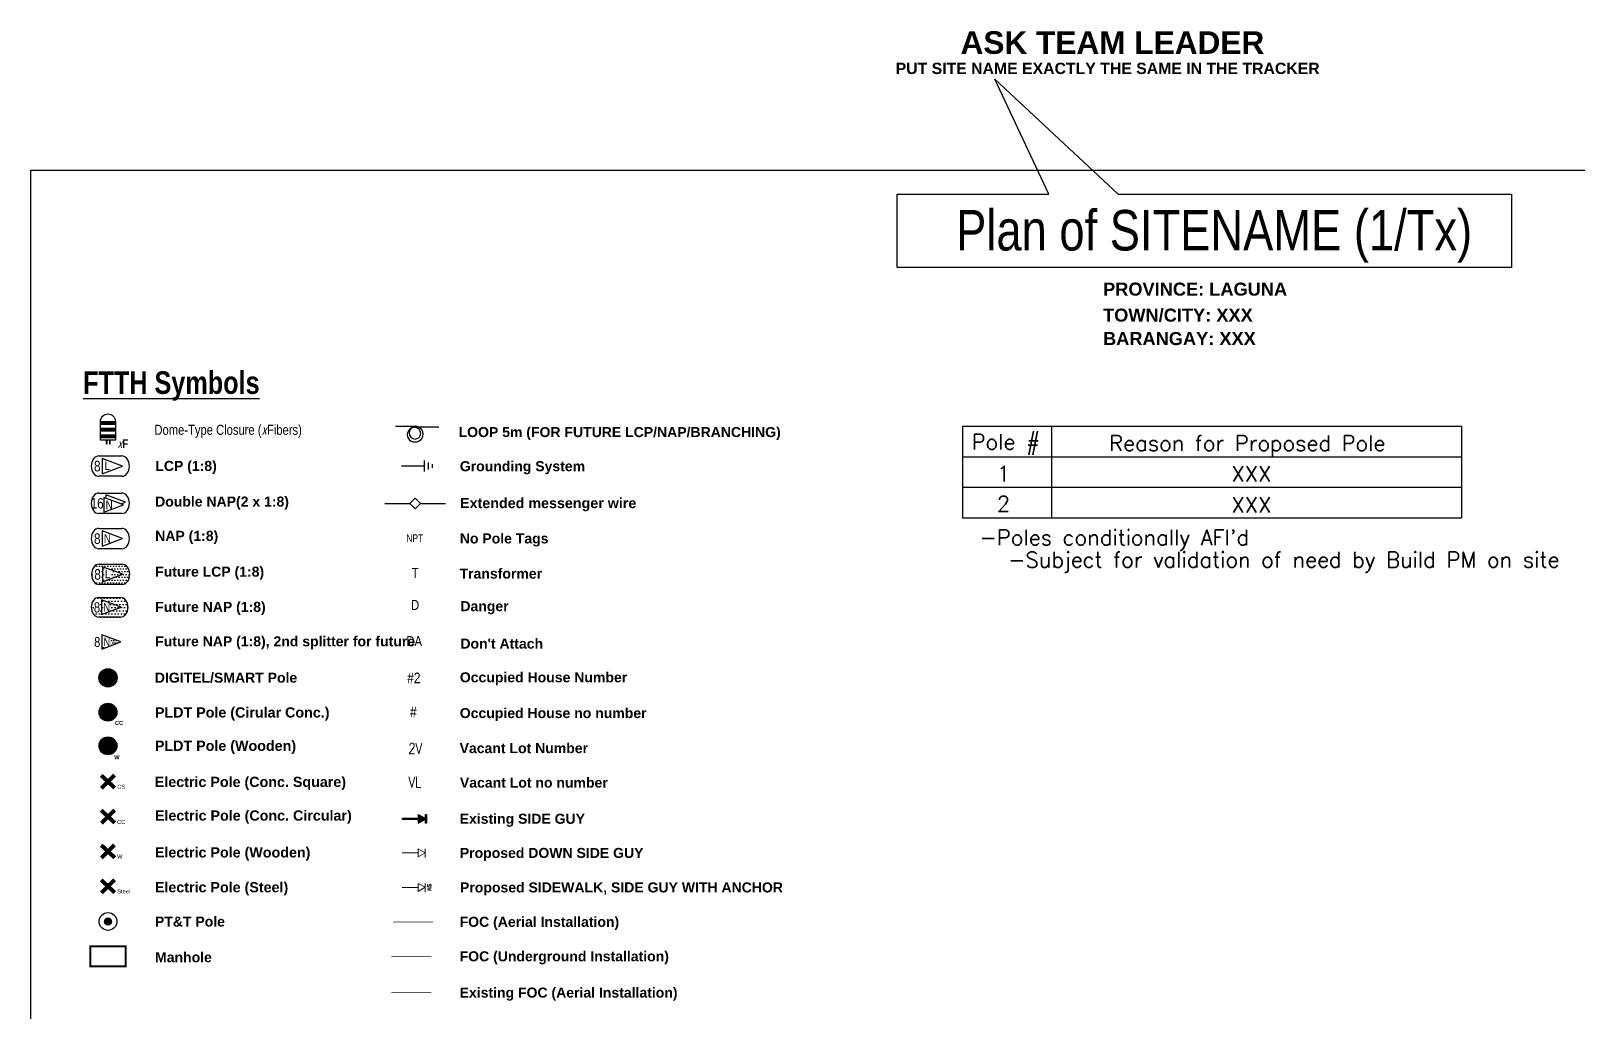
# Model space of a CAD drawing. Extents: x -663610 to -207124, y 70878 to 297551.
# Drawn here: x -267058 to -266352, y 81834 to 82282 of the extents above; entities that cross this region are included whole.
import ezdxf
from ezdxf.enums import TextEntityAlignment as Align

# ---------------------------------------------------------------- set-up
doc = ezdxf.new("R2010")
doc.units = 0
doc.header["$LTSCALE"] = 0.3
doc.linetypes.add('DASHED', pattern=[0.75, 0.5, -0.25])
doc.layers.get('0').update_dxf_attribs({"linetype": 'CONTINUOUS'})
for name, color, linetype in [('Digitel pole', 7, 'CONTINUOUS'), ('Dome-Type Closure', 7, 'CONTINUOUS'), ('Double NAP', 7, 'CONTINUOUS'), ('Electrical Pole (Circular Conc.)', 7, 'CONTINUOUS'), ('Electrical Pole (Wood)', 7, 'CONTINUOUS'), ('Extended messenger', 7, 'CONTINUOUS'), ('FOC Distribution Diagram', 1, 'CONTINUOUS'), ('FOC Distribution Diagram (Existing)', 7, 'CONTINUOUS'), ('Future NAP', 7, 'CONTINUOUS'), ('Grounding System', 7, 'CONTINUOUS'), ('House Number', 6, 'CONTINUOUS'), ('Lengend', 7, 'CONTINUOUS'), ('Loop', 7, 'CONTINUOUS'), ('MH', 7, 'CONTINUOUS'), ('NAP #', 3, 'CONTINUOUS'), ('NAP-F.core used', 1, 'CONTINUOUS'), ('PLDT Pole (Cirular Conc.)', 7, 'CONTINUOUS'), ('PLDT pole (wood)', 7, 'CONTINUOUS'), ('Print', 7, 'CONTINUOUS'), ('Proposed DOWN SIDE GUY', 7, 'CONTINUOUS'), ('Proposed LCP', 1, 'CONTINUOUS'), ('Proposed NAP', 7, 'CONTINUOUS'), ('Proposed SIDEWALK SIDE GUY WITH ANCHOR', 7, 'CONTINUOUS'), ('PT&T Pole', 7, 'CONTINUOUS'), ('Vacant', 1, 'CONTINUOUS')]:
    doc.layers.add(name, color=color, linetype=linetype)
doc.styles.add('Mark', font='arial.ttf', dxfattribs={"width": 0.8, "height": 2.5})
doc.styles.add('ROMANS', font='ROMANS.SHX', dxfattribs={"width": 0.8, "height": 2})
doc.styles.get("Standard").update_dxf_attribs({"font": '', "width": 0.8})
doc.styles.add('WMF-Arial Unicode MS0', font='')
doc.styles.get('Standard').set_extended_font_data('FangSong_GB2312')
doc.styles.get('WMF-Arial Unicode MS0').set_extended_font_data('Arial Unicode MS', bold=True)

# ---------------------------------------------------------------- blocks, each defined once
blk = doc.blocks.new('GROUNDING')
at = {"color": 1}
for p, q in [((-8.52, -0.47), (-8.52, 0.47)), ((-7.42, -0.99), (-7.42, 0.98)), ((-6.32, -1.5), (-6.32, 1.5)), ((-6.32, 0), (0, 0))]:
    blk.add_line(p, q, dxfattribs=at)
blk = doc.blocks.new('Dome-Type Closure')
at = {"ltscale": 0.3}
h = blk.add_hatch(color=256, dxfattribs=at)
h.paths.add_polyline_path([(66140.524, 7972.167), (66140.508, 7972.167), (66140.508, 7972.112), (66140.524, 7972.112)])
h.paths.add_polyline_path([(66140.578, 7972.167), (66140.563, 7972.167), (66140.563, 7972.112), (66140.578, 7972.112)])
at = {"color": 7, "linetype": 'Continuous'}
for p, q in [((66140.414, 7972.483), (66140.664, 7972.483)), ((66140.414, 7972.452), (66140.664, 7972.452)), ((66140.414, 7972.436), (66140.664, 7972.436)), ((66140.416, 7972.467), (66140.666, 7972.467)), ((66140.413, 7972.374), (66140.663, 7972.374)), ((66140.413, 7972.342), (66140.663, 7972.342)), ((66140.413, 7972.327), (66140.663, 7972.327)), ((66140.414, 7972.264), (66140.664, 7972.264)), ((66140.414, 7972.233), (66140.664, 7972.233)), ((66140.414, 7972.217), (66140.664, 7972.217)), ((66140.415, 7972.358), (66140.665, 7972.358)), ((66140.416, 7972.249), (66140.666, 7972.249))]:
    blk.add_line(p, q, dxfattribs=at)
blk.add_lwpolyline([(66140.664, 7972.483), (66140.664, 7972.17), (66140.414, 7972.17), (66140.414, 7972.483, -0.414214), (66140.539, 7972.608, -0.414214)], format="xyb", close=True, dxfattribs=at)
for points in [[(66140.508, 7972.112), (66140.524, 7972.112), (66140.524, 7972.167), (66140.508, 7972.167)], [(66140.563, 7972.112), (66140.578, 7972.112), (66140.578, 7972.167), (66140.563, 7972.167)]]:
    blk.add_lwpolyline(points, close=True, dxfattribs=at)
blk = doc.blocks.new('pldt2')
at = {"layer": 'Lengend'}
h = blk.add_hatch(color=256, dxfattribs=at)
h.dxf.hatch_style = 1
edge = h.paths.add_edge_path()
edge.add_arc((64551.64, 10585.08), 1.85, 0, 360)
blk.add_circle((64551.64, 10585.08), 1.85, dxfattribs=at)
blk = doc.blocks.new('2nd Future NAP')
at = {"ltscale": 0.3}
h = blk.add_hatch(dxfattribs=at)
h.set_pattern_fill('DOTS', color=256, scale=0.495, angle=96.8844, style=0)
h.set_pattern_definition([(96.8843962, (107609.974, -76065.6735), (-0.827243095, 0.295880835), [0, -0.7858125])])
h.paths.add_polyline_path([(85591.15, 3842.92), (85595.86, 3843.49), (85592.75, 3849.48)])
at = {"color": 7, "linetype": 'Continuous'}
blk.add_lwpolyline([(85592.75, 3849.48), (85591.15, 3842.92), (85595.86, 3843.49)], close=True, dxfattribs=at)
at = {"color": 7, "style": 'Mark', "width": 0.8}
for s, height, p in [('N', 2.75, (85594.68, 3845.01)), ('8', 3.3, (85595.34, 3841.93))]:
    blk.add_text(s, height=height, rotation=96.8844, dxfattribs=at).set_placement(p, align=Align.CENTER)
blk = doc.blocks.new('LOOP')
for p, q in [((-3.5, 1.41), (0, 1.41)), ((0, 1.29), (4.22, 1.29))]:
    blk.add_line(p, q)
for centre, radius, start, end in [((-0.12, -0.13), 1.28, 84.6247, 275.3753), ((0.02, 0.2), 1.09, 91.2841, 267.6599), ((-0.03, 0.13), 1.02, 270.5017, 88.3653), ((0, 0), 1.41, 269.992, 90.008)]:
    blk.add_arc(centre, radius, start, end)
blk = doc.blocks.new('PT&T POLE')
blk.add_hatch(color=256).paths.add_polyline_path([(29383, 4877.11, 1), (29386.1, 4877.11, 1)])
for radius in [3.88, 1.55]:
    blk.add_circle((29384.55, 4877.11), radius)
blk = doc.blocks.new('PLDT Pole (Cirular Conc.)')
at = {"ltscale": 0.3}
blk.add_hatch(color=256, dxfattribs=at).paths.add_polyline_path([(-322433.12, 145724.21, 1), (-322438.38, 145724.21, 1)])
at = {"color": 7, "linetype": 'Continuous'}
blk.add_circle((-322435.75, 145724.21), 2.63, dxfattribs=at)
at = {"insert": (-322432.51, 145721.06), "char_height": 1.2, "width": 3.7535, "attachment_point": 5}
blk.add_mtext('{\\fArial|b1|i0|c0|p34;\\C7;CC}', dxfattribs=at)
blk = doc.blocks.new('Electrical Pole (Wood)')
at = {"const_width": 1.18}
for points in [[(-322437.53, 145736.03), (-322433.55, 145732.33)], [(-322437.46, 145732.26), (-322433.62, 145736.1)]]:
    blk.add_lwpolyline(points, dxfattribs=at)
at = {"color": 1, "lineweight": 0, "ltscale": 2, "insert": (-322432.84, 145733.29), "char_height": 1.2, "width": 1.2714, "attachment_point": 1}
blk.add_mtext('{\\fArial|b0|i0|c0|p34;\\C7;W}', dxfattribs=at)
blk = doc.blocks.new('Electrical Pole (Circular Conc.)')
at = {"const_width": 1.18}
for points in [[(-322437.46, 145740.59), (-322433.62, 145744.42)], [(-322437.53, 145744.35), (-322433.55, 145740.66)]]:
    blk.add_lwpolyline(points, dxfattribs=at)
at = {"color": 1, "lineweight": 0, "ltscale": 2, "insert": (-322432.88, 145741.54), "char_height": 1.2, "width": 1.894, "attachment_point": 1}
blk.add_mtext('{\\fArial|b0|i0|c0|p34;\\C7;CC}', dxfattribs=at)
blk = doc.blocks.new('Electrical Pole (Conc. Square)')
at = {"const_width": 1.18}
for points in [[(-322437.53, 145751.92), (-322433.55, 145748.23)], [(-322437.46, 145748.16), (-322433.62, 145751.99)]]:
    blk.add_lwpolyline(points, dxfattribs=at)
at = {"color": 1, "lineweight": 0, "ltscale": 2, "insert": (-322432.83, 145749.19), "char_height": 1.2, "width": 1.7481, "attachment_point": 1}
blk.add_mtext('{\\fArial|b0|i0|c0|p34;\\C7;CS}', dxfattribs=at)
blk = doc.blocks.new('PLDT pole(wood)')
at = {"ltscale": 0.3}
blk.add_hatch(color=256, dxfattribs=at).paths.add_polyline_path([(66144.404, 7979.785, 1), (66144.841, 7979.785, 1)])
at = {"color": 7, "linetype": 'Continuous'}
blk.add_circle((66144.623, 7979.785), 0.219, dxfattribs=at)
at = {"insert": (66144.841, 7979.504), "char_height": 0.10112, "width": 0.25, "attachment_point": 5}
blk.add_mtext('\\C7;\\fArial|b1|i0|;\\H0.10111521743238;W', dxfattribs=at)
blk = doc.blocks.new('PROPOSED LCP')
at = {"color": 7, "linetype": 'Continuous'}
for p, q in [((74518.8, 11219.85), (74525.27, 11219.85)), ((74525.27, 11214.1), (74518.8, 11214.1))]:
    blk.add_line(p, q, dxfattribs=at)
blk.add_lwpolyline([(74525.45, 11216.98), (74519.7, 11219.14), (74519.7, 11214.82)], close=True, dxfattribs=at)
for centre, major_axis, start_param, end_param in [((74518.8, 11216.98), (0, -2.87), 3.141593, 4.712389), ((74518.8, 11216.98), (0, -2.88), 4.712389, 6.283185), ((74525.27, 11216.98), (0, -2.87), 1.570796, 3.141593), ((74525.27, 11216.98), (0, -2.88), 0, 1.570796)]:
    blk.add_ellipse(centre, major_axis=major_axis, ratio=0.75, start_param=start_param, end_param=end_param, dxfattribs=at)
at = {"color": 7, "style": 'Mark', "width": 0.8}
for s, height, p in [('8', 3, (74518.35, 11215.46)), ('L', 2.5, (74521.2, 11215.84))]:
    blk.add_text(s, height=height, dxfattribs=at).set_placement(p, align=Align.CENTER)
blk = doc.blocks.new('PROPOSED NAP')
at = {"color": 7, "linetype": 'Continuous'}
for p, q in [((74519.12, 11201.41), (74524.62, 11201.41)), ((74524.62, 11196.53), (74519.12, 11196.53))]:
    blk.add_line(p, q, dxfattribs=at)
blk.add_lwpolyline([(74524.77, 11198.97), (74519.88, 11200.8), (74519.88, 11197.14)], close=True, dxfattribs=at)
for centre, start_param, end_param in [((74519.12, 11198.97), 3.141593, 4.712389), ((74524.62, 11198.97), 1.570796, 3.141593), ((74519.12, 11198.97), 4.712389, 6.283185), ((74524.62, 11198.97), 0, 1.570796)]:
    blk.add_ellipse(centre, major_axis=(0, -2.44), ratio=0.75, start_param=start_param, end_param=end_param, dxfattribs=at)
at = {"color": 7, "style": 'Mark', "width": 0.8}
for s, height, p in [('8', 2.55, (74518.73, 11197.68)), ('N', 2.12, (74521.16, 11197.9))]:
    blk.add_text(s, height=height, dxfattribs=at).set_placement(p, align=Align.CENTER)
blk = doc.blocks.new('NAP NEW')
at = {"ltscale": 0.3}
h = blk.add_hatch(dxfattribs=at)
h.set_pattern_fill('DOTS', color=256, scale=1.5, style=0)
edge = h.paths.add_edge_path()
edge.add_ellipse((84650.7, -14873.4), major_axis=(0, -7.36), ratio=0.75, start_angle=90, end_angle=180)
edge.add_line((84650.7, -14866), (84634.1, -14866))
edge.add_ellipse((84634.1, -14873.4), major_axis=(0, -7.36), ratio=0.75, start_angle=180, end_angle=270)
edge.add_ellipse((84634.1, -14873.4), major_axis=(0, -7.36), ratio=0.75, start_angle=270, end_angle=360)
edge.add_line((84634.1, -14880.8), (84650.7, -14880.8))
edge.add_ellipse((84650.7, -14873.4), major_axis=(0, -7.36), ratio=0.75, start_angle=0, end_angle=90)
h.paths.add_polyline_path([(84651.1, -14873.4), (84636.4, -14878.9), (84636.4, -14867.9)], flags=16)
h = blk.add_hatch(dxfattribs=at)
h.set_pattern_fill('DOTS', color=256, scale=1.5, style=0)
h.paths.add_polyline_path([(84636.4, -14867.9), (84636.4, -14878.9), (84651.1, -14873.4)])
at = {"color": 7, "linetype": 'Continuous'}
for p, q in [((84634.1, -14866), (84650.7, -14866)), ((84650.7, -14880.8), (84634.1, -14880.8))]:
    blk.add_line(p, q, dxfattribs=at)
blk.add_lwpolyline([(84651.1, -14873.4), (84636.4, -14867.9), (84636.4, -14878.9)], close=True, dxfattribs=at)
for centre, start_param, end_param in [((84634.1, -14873.4), 3.141593, 4.712389), ((84634.1, -14873.4), 4.712389, 6.283185), ((84650.7, -14873.4), 1.570796, 3.141593), ((84650.7, -14873.4), 0, 1.570796)]:
    blk.add_ellipse(centre, major_axis=(0, -7.36), ratio=0.75, start_param=start_param, end_param=end_param, dxfattribs=at)
at = {"color": 7, "style": 'Mark', "width": 0.8}
for s, height, p in [('8', 7.68, (84632.9, -14877.3)), ('N', 6.4, (84640.2, -14876.6))]:
    blk.add_text(s, height=height, dxfattribs=at).set_placement(p, align=Align.CENTER)
blk = doc.blocks.new('DN')
at = {"color": 7, "linetype": 'Continuous'}
for p, q in [((-318213.4, 148769.45), (-318200.49, 148769.45)), ((-318200.49, 148757.97), (-318213.4, 148757.97))]:
    blk.add_line(p, q, dxfattribs=at)
blk.add_lwpolyline([(-318200.97, 148763.35), (-318198.49, 148764.28), (-318209.57, 148768.43), (-318209.57, 148766.57)], dxfattribs=at)
blk.add_lwpolyline([(-318199.48, 148762.79), (-318210.56, 148766.94), (-318210.56, 148758.64)], close=True, dxfattribs=at)
for centre, start_param, end_param in [((-318213.4, 148763.71), 3.141593, 4.712389), ((-318200.49, 148763.71), 1.570796, 3.141593), ((-318213.4, 148763.71), 4.712389, 6.283185), ((-318200.49, 148763.71), 0, 1.570796)]:
    blk.add_ellipse(centre, major_axis=(0, -5.74), ratio=0.75, start_param=start_param, end_param=end_param, dxfattribs=at)
at = {"color": 7, "style": 'Mark', "width": 0.8}
for s, height, p in [('16', 5.935, (-318214.38, 148760.75)), ('N', 4.95, (-318207.59, 148760.3))]:
    blk.add_text(s, height=height, dxfattribs=at).set_placement(p, align=Align.CENTER)
blk = doc.blocks.new('em')
at = {"color": 7, "ltscale": 0.3}
for points in [[(-318222.41, 148369.45), (-318208.31, 148369.45)], [(-318202.37, 148369.45), (-318188.26, 148369.45)]]:
    blk.add_lwpolyline(points, dxfattribs=at)
blk.add_lwpolyline([(-318208.31, 148369.45), (-318205.34, 148372.42), (-318202.37, 148369.45), (-318205.34, 148366.48)], close=True, dxfattribs=at)
blk = doc.blocks.new('Proposed DOWN SIDE GUY')
at = {"color": 7, "linetype": 'Continuous', "lineweight": 0, "ltscale": 0.001}
for p, q in [((-314434.67, 148193.85), (-314430.75, 148191.65)), ((-314434.67, 148191.58), (-314434.67, 148193.85)), ((-314430.76, 148193.83), (-314430.76, 148188.97)), ((-314443.65, 148191.58), (-314434.67, 148191.58)), ((-314430.75, 148191.65), (-314434.67, 148189.26)), ((-314434.67, 148189.26), (-314434.67, 148191.58))]:
    blk.add_line(p, q, dxfattribs=at)
at = {"lineweight": 0, "style": 'ROMANS'}
blk.add_text('SW', height=2.073, rotation=270, dxfattribs=at).set_placement((-314429.55, 148193.55))
blk = doc.blocks.new('Proposed SIDEWALK SIDE GUY WITH ANCHOR')
at = {"color": 7, "linetype": 'Continuous', "lineweight": 0, "ltscale": 0.001}
for p, q in [((-314443.65, 148171.22), (-314434.67, 148171.22)), ((-314434.67, 148173.49), (-314430.75, 148171.29)), ((-314434.67, 148171.22), (-314434.67, 148173.49)), ((-314430.75, 148171.29), (-314434.67, 148168.9)), ((-314434.67, 148168.9), (-314434.67, 148171.22)), ((-314430.76, 148173.47), (-314430.76, 148168.61))]:
    blk.add_line(p, q, dxfattribs=at)
blk = doc.blocks.new('exsiting guying')
at = {"ltscale": 2}
for points in [[(-354354.94, 144088.06), (-354350.61, 144085.56), (-354354.94, 144083.06)], [(-354350.28, 144088.06), (-354350.28, 144083.06), (-354350.93, 144083.06), (-354350.93, 144088.06)], [(-354363.94, 144085.9), (-354354.94, 144085.9), (-354354.94, 144085.23), (-354363.94, 144085.23)]]:
    blk.add_hatch(color=7, dxfattribs=at).paths.add_polyline_path(points)
at = {"color": 7, "ltscale": 2}
for p in [(-354354.94, 144088.06), (-354354.94, 144083.06)]:
    blk.add_line(p, (-354350.61, 144085.56), dxfattribs=at)
blk.add_lwpolyline([(-354354.94, 144088.06), (-354354.94, 144083.06)], dxfattribs=at)
blk.add_lwpolyline([(-354350.28, 144088.06), (-354350.28, 144083.06), (-354350.93, 144083.06), (-354350.93, 144088.06)], close=True, dxfattribs=at)
at = {"color": 7}
blk.add_lwpolyline([(-354363.94, 144085.9), (-354354.94, 144085.9), (-354354.94, 144085.23), (-354363.94, 144085.23)], close=True, dxfattribs=at)
blk = doc.blocks.new('STEEL POLE')
at = {"const_width": 2.26}
for points in [[(-354554.56, 144089.17), (-354546.93, 144082.09)], [(-354554.43, 144081.95), (-354547.06, 144089.31)]]:
    blk.add_lwpolyline(points, dxfattribs=at)
at = {"color": 1, "lineweight": 0, "ltscale": 2, "insert": (-354545.56, 144083.92), "char_height": 2.3032, "width": 2.4403, "attachment_point": 1}
blk.add_mtext('{\\fArial|b0|i0|c0|p34;\\C7;Steel}', dxfattribs=at)
blk = doc.blocks.new('NEW FUTURE LCP')
at = {"ltscale": 2}
h = blk.add_hatch(dxfattribs=at)
h.set_pattern_fill('DOTS', color=256, style=0)
h.set_pattern_definition([(0, (364423.1483, -144529.5404), (0.79375, 1.5875), [0, -1.5875])])
edge = h.paths.add_edge_path()
edge.add_ellipse((-6, 6.96), major_axis=(0, -5.74), ratio=0.75, start_angle=90, end_angle=180)
edge.add_line((-6, 12.69), (-18.9, 12.69))
edge.add_ellipse((-18.9, 6.96), major_axis=(0, -5.74), ratio=0.75, start_angle=180, end_angle=270)
edge.add_ellipse((-18.9, 6.96), major_axis=(0, -5.74), ratio=0.75, start_angle=270, end_angle=360)
edge.add_line((-18.9, 1.22), (-6, 1.22))
edge.add_ellipse((-6, 6.96), major_axis=(0, -5.74), ratio=0.75, start_angle=0, end_angle=90)
at = {"color": 7, "linetype": 'Continuous'}
for p, q in [((-18.9, 12.69), (-6, 12.69)), ((-6, 1.22), (-18.9, 1.22))]:
    blk.add_line(p, q, dxfattribs=at)
blk.add_lwpolyline([(-5.64, 6.96), (-17.11, 11.26), (-17.11, 2.66)], close=True, dxfattribs=at)
for centre, start_param, end_param in [((-18.9, 6.96), 3.141593, 4.712389), ((-6, 6.96), 1.570796, 3.141593), ((-18.9, 6.96), 4.712389, 6.283185), ((-6, 6.96), 0, 1.570796)]:
    blk.add_ellipse(centre, major_axis=(0, -5.74), ratio=0.75, start_param=start_param, end_param=end_param, dxfattribs=at)
at = {"color": 7, "style": 'Mark', "width": 0.8}
for s, height, p in [('8', 5.99, (-19.8, 3.92)), ('L', 4.99, (-14.12, 4.68))]:
    blk.add_text(s, height=height, dxfattribs=at).set_placement(p, align=Align.CENTER)
blk = doc.blocks.new('A$C17FA1A2B')
at = {"layer": 'NAP-F.core used', "color": 152, "ltscale": 2, "true_color": 0x2776bb}
for points in [[(69.89, 33.39), (45.25, 85.95), (101.56, 33.39)], [(101.56, 33.39), (281.22, 33.39), (281.22, 0), (0.65, 0), (0.65, 33.39), (69.89, 33.39)]]:
    blk.add_lwpolyline(points, dxfattribs=at)
at = {"color": 152, "lineweight": 0, "true_color": 0x2776bb, "style": 'WMF-Arial Unicode MS0'}
for s, height, p in [('ASK TEAM LEADER', 10.3303, (29.63, 97.54)), ('PUT SITE NAME EXACTLY THE SAME IN THE TRACKER', 5.1652, (0, 88.33))]:
    blk.add_text(s, height=height, dxfattribs=at).set_placement(p)

msp = doc.modelspace()

# ---------------------------------------------------------------- linework, layer by layer
at = {"color": 0, "lineweight": 0, "ltscale": 0.3}
msp.add_lwpolyline([(-267058.15, 82218.08), (-266011.2, 82218.08), (-266011.2, 81581.26), (-267058.15, 81581.26)], close=True, dxfattribs=at)
for points in [[(-266632.8, 82101.12), (-266632.8, 82059.28)], [(-266632.8, 82101.12), (-266404.89, 82101.12)], [(-266592.14, 82101.12), (-266592.14, 82059.28)], [(-266404.89, 82101.12), (-266404.89, 82059.28)], [(-266632.8, 82087.17), (-266404.89, 82087.17)], [(-266632.8, 82073.23), (-266404.89, 82073.23)], [(-266632.8, 82059.28), (-266404.89, 82059.28)]]:
    msp.add_lwpolyline(points)
at = {"layer": 'FOC Distribution Diagram', "color": 7, "linetype": 'DASHED', "ltscale": 50, "const_width": 0.324}
msp.add_lwpolyline([(-266893.55, 81842.36), (-266875.27, 81842.36)], dxfattribs=at)
at = {"layer": 'FOC Distribution Diagram (Existing)', "color": 1, "linetype": 'DASHED', "ltscale": 50, "const_width": 0.324}
msp.add_lwpolyline([(-266892.79, 81874.68), (-266874.51, 81874.68)], dxfattribs=at)
at = {"layer": 'FOC Distribution Diagram (Existing)', "color": 1, "ltscale": 50, "const_width": 0.324}
msp.add_lwpolyline([(-266893.55, 81858.94), (-266875.27, 81858.94)], dxfattribs=at)
at = {"layer": 'MH', "const_width": 0.916}
msp.add_lwpolyline([(-267014.95, 81854.37), (-267014.95, 81863.53), (-267030.98, 81863.53), (-267030.98, 81854.37)], close=True, dxfattribs=at).dxf.unprotected_set("ltscale", 0)
at = {"layer": 'Print', "ltscale": 2}
msp.add_lwpolyline([(-267058.15, 82218.08), (-266011.2, 82218.08), (-266011.2, 81485.21), (-267058.15, 81485.21)], close=True, dxfattribs=at)

# ---------------------------------------------------------------- block references
at = {"color": 3, "ltscale": 2, "xscale": 0.81, "yscale": 0.81, "zscale": 0.81}
msp.add_blockref('NEW FUTURE LCP', (-267011.68, 82027.81), dxfattribs=at)
at = {"color": 3, "xscale": 0.81, "yscale": 0.81, "zscale": 0.81}
for name, p in [('exsiting guying', (20146.24, -34787.54)), ('STEEL POLE', (20163.14, -34818.41))]:
    msp.add_blockref(name, p, dxfattribs=at)
at = {"layer": 'Digitel pole', "color": 7, "xscale": 2.243271362808126, "yscale": 2.243271362808126, "zscale": 2.243271362808126, "rotation": 359.1302262035957}
msp.add_blockref('pldt2', (-412173.58, 60441.85), dxfattribs=at)
at = {"layer": 'Dome-Type Closure', "xscale": 27.46862893230747, "yscale": 27.46862893230747, "zscale": 27.46862893230747}
msp.add_blockref('Dome-Type Closure', (-2083812.9, -136889.93), dxfattribs=at)
at = {"layer": 'Double NAP', "color": 2, "xscale": 0.81, "yscale": 0.81, "zscale": 0.81}
msp.add_blockref('DN', (-9274.26, -38432.72), dxfattribs=at)
at = {"layer": 'Electrical Pole (Circular Conc.)', "color": 1, "lineweight": 0, "xscale": 1.554634620019351, "yscale": 1.554634620019351, "zscale": 1.554634620019351}
for name, p in [('Electrical Pole (Conc. Square)', (234246.49, -144649.38)), ('Electrical Pole (Circular Conc.)', (234246.49, -144653.56))]:
    msp.add_blockref(name, p, dxfattribs=at)
at = {"layer": 'Electrical Pole (Wood)', "color": 1, "lineweight": 0, "xscale": 1.554634620019351, "yscale": 1.554634620019351, "zscale": 1.554634620019351}
msp.add_blockref('Electrical Pole (Wood)', (234246.49, -144656.53), dxfattribs=at)
at = {"layer": 'Extended messenger', "color": 2, "xscale": 0.81, "yscale": 0.81, "zscale": 0.81}
msp.add_blockref('em', (-9136.39, -38113.42), dxfattribs=at)
at = {"layer": 'Future NAP', "color": 5, "linetype": 'DASHED', "xscale": 0.6060983353410848, "yscale": 0.6060983353410848, "zscale": 0.6060983353410848}
msp.add_blockref('NAP NEW', (-318323.84, 91033.14), dxfattribs=at)
at = {"layer": 'Future NAP', "color": 1, "xscale": 1.387304491523209, "yscale": 1.387304491523209, "zscale": 1.387304491523209, "rotation": 263.1156037993842}
msp.add_blockref('2nd Future NAP', (-258085.6, 200529.77), dxfattribs=at)
at = {"layer": 'Grounding System', "xscale": 1.6481177359328, "yscale": 1.6481177359328, "zscale": 1.6481177359328, "rotation": 179.990737670528}
msp.add_blockref('GROUNDING', (-266888.97, 82082.92), dxfattribs=at)
at = {"layer": 'Loop', "xscale": 2.575183962439187, "yscale": 2.575183962439187, "zscale": 2.575183962439187}
msp.add_blockref('LOOP', (-266882.71, 82097.52), dxfattribs=at)
at = {"layer": 'NAP #', "color": 152, "ltscale": 2, "true_color": 0x2776bb}
msp.add_blockref('A$C17FA1A2B', (-266663.32, 82173.63), dxfattribs=at)
at = {"layer": 'PLDT Pole (Cirular Conc.)', "color": 1, "lineweight": 0, "xscale": 1.554634620019351, "yscale": 1.554634620019351, "zscale": 1.554634620019351}
msp.add_blockref('PLDT Pole (Cirular Conc.)', (234246.82, -144577.44), dxfattribs=at)
at = {"layer": 'PLDT pole (wood)', "xscale": 18.67317394826794, "yscale": 18.67317394826794, "zscale": 18.67317394826794}
msp.add_blockref('PLDT pole(wood)', (-1502153.01, -67052.79), dxfattribs=at)
at = {"layer": 'Proposed DOWN SIDE GUY', "color": 1, "xscale": 0.81, "yscale": 0.81, "zscale": 0.81}
msp.add_blockref('Proposed SIDEWALK SIDE GUY WITH ANCHOR', (-12189.21, -38112.45), dxfattribs=at)
at = {"layer": 'Proposed LCP', "color": 1, "xscale": 1.616270050217863, "yscale": 1.616270050217863, "zscale": 1.616270050217863}
msp.add_blockref('PROPOSED LCP', (-387469.62, 63953.23), dxfattribs=at)
at = {"layer": 'Proposed NAP', "color": 1, "xscale": 1.901494176710258, "yscale": 1.901494176710258, "zscale": 1.901494176710258}
msp.add_blockref('PROPOSED NAP', (-408724.78, 60754.99), dxfattribs=at)
at = {"layer": 'Proposed SIDEWALK SIDE GUY WITH ANCHOR', "color": 1, "xscale": 0.81, "yscale": 0.81, "zscale": 0.81}
msp.add_blockref('Proposed DOWN SIDE GUY', (-12189.21, -38144.74), dxfattribs=at)
at = {"layer": 'PT&T Pole', "xscale": 1.043807899454841, "yscale": 1.043807899454841, "zscale": 1.043807899454841}
msp.add_blockref('PT&T POLE', (-297694.79, 76784.11), dxfattribs=at)

# ---------------------------------------------------------------- texts
at = {"color": 7, "style": 'Mark', "width": 0.8}
msp.add_text('Plan of SITENAME (1/Tx)', height=18.5069, dxfattribs=at).set_placement((-266517.9, 82181.36), align=Align.CENTER)
at = {"ltscale": 2, "style": 'WMF-Arial Unicode MS0'}
for s, p in [('PROVINCE: LAGUNA', (-266568.62, 82160.74)), ('TOWN/CITY: XXX', (-266568.62, 82148.86)), ('BARANGAY: XXX', (-266568.62, 82138.16))]:
    msp.add_text(s, height=5.9515, dxfattribs=at).set_placement(p)
at = {"style": 'ROMANS'}
for s, height, p in [('Pole #', 7.074, (-266612.98, 82090.39)), ('Reason for Proposed Pole', 7.0739, (-266502.7, 82089.79)), ('1', 7.07, (-266614.1, 82075.84)), ('XXX', 7.074, (-266500.8, 82075.84)), ('2', 7.07, (-266614.1, 82062.14)), ('XXX', 7.074, (-266500.8, 82061.63)), ("-Poles conditionally AFI'd", 7.0739, (-266563.44, 82046.72)), ('-Subject for validation of need by Build PM on site', 7.0739, (-266486.07, 82036.57))]:
    msp.add_text(s, height=height, dxfattribs=at).set_placement(p, align=Align.CENTER)
at = {"style": 'Mark', "width": 0.8}
msp.add_text('NPT', height=3.434, dxfattribs=at).set_placement((-266886.72, 82048.25))
for s, height, p in [('T', 4.58, (-266882.69, 82031.75)), ('D', 4.58, (-266882.74, 82017.14)), ('DA', 4.578, (-266883.13, 82000.66))]:
    msp.add_text(s, height=height, dxfattribs=at).set_placement(p, align=Align.CENTER)
for s, insert, char_height, width, attachment_point in [('{\\fArial|b1|i0|c134|p34;\\L\\C7;FTTH Symbols}', (-266994.03, 82119.45), 10.3007, 79.8307, 5), ('{\\fArial|b0|i0|c0|p34;\\C7;Do\\fArial|b0|i0|c134|p34;me\\fArial|b0|i0|c0|p34;-\\fArial|b0|i0|c134|p34;Type\\fArial|b0|i0|c0|p34; C\\fArial|b0|i0|c134|p34;l\\fArial|b0|i0|c0|p34;o\\fArial|b0|i0|c134|p34;sure\\fArial|b0|i0|c0|p34; \\fArial|b0|i0|c134|p34;(\\fTxt|b0|i1|c0|p2;x\\fArial|b0|i0|c134|p34;\\H1x;Fi\\fArial|b0|i0|c0|p34;b\\fArial|b0|i0|c134|p34;ers)}', (-267001.76, 82098.76), 4.5781, 78.178, 4)]:
    msp.add_mtext(s, dxfattribs=dict(insert=insert, char_height=char_height, width=width, attachment_point=attachment_point))
at = {"char_height": 4.5781, "attachment_point": 4, "style": 'WMF-Arial Unicode MS0'}
for s, insert, width in [('{\\fArial Unicode MS|b1|i0|c134|p34;\\C7;LOOP 5m\\fArial Unicode MS|b1|i0|c0|p34; \\fArial Unicode MS|b1|i0|c134|p34;(FOR FUTURE LCP/NAP/BRANCHING)}', (-266862.87, 82097.73), 185.594), ('{\\fArial Unicode MS|b1|i0|c134|p34;\\C7;Manhole}', (-267001.47, 81858.52), 17.8832)]:
    msp.add_mtext(s, dxfattribs=dict(at, insert=insert, width=width))
at = {"color": 1, "char_height": 4.5781, "attachment_point": 4, "style": 'WMF-Arial Unicode MS0'}
for s, insert in [('{\\C1;LCP (1:8)}', (-267001.35, 82082.27)), ('Double NAP(2 x 1:8)', (-267001.45, 82065.99))]:
    msp.add_mtext_dynamic_manual_height_columns(s, width=106.7394, gutter_width=40, heights=[0], dxfattribs=dict(at, insert=insert))
at = {"ltscale": 2, "attachment_point": 1, "style": 'WMF-Arial Unicode MS0'}
for s, width, gutter_width, insert, char_height in [('Grounding System', 97.0882, 28.26, (-266862.32, 82085.12), 4.5781), ('Extended messenger wire', 92.7735, 28.82, (-266862.18, 82068.34), 4.6683), ('No Pole Tags', 47.6422, 28.26, (-266862.33, 82052.13), 4.5781), ('Transformer', 43.672, 28.26, (-266862.43, 82036.07), 4.5781), ('Danger', 23.3849, 28.26, (-266862.05, 82021.19), 4.578), ("Don't Attach", 47.6422, 28.26, (-266862.05, 82004.08), 4.5781), ('DIGITEL/SMART Pole', 109.8756, 28.26, (-267001.57, 81988.54), 4.5781), ('Occupied House Number', 110.4525, 28.26, (-266862.3, 81988.7), 4.5781), ('PLDT Pole (Cirular Conc.)', 100.8616, 28.82, (-267001.52, 81972.7), 4.6683), ('Occupied House no number', 145.7628, 28.26, (-266862.32, 81972.36), 4.5781), ('PLDT Pole (Wooden)', 106.6651, 28.82, (-267001.54, 81957.48), 4.6683), ('Vacant Lot Number', 155.0514, 28.26, (-266862.4, 81956.34), 4.5781), ('Electric Pole (Conc. Square)', 112.8451, 28.82, (-267001.59, 81940.98), 4.6683), ('{\\fArial Unicode MS|b1|i0|c134|p32;Vacant Lot no number}', 145.2763, 28.26, (-266862.27, 81940.59), 4.5781), ('Electric Pole (Conc. Circular)', 120.8342, 28.82, (-267001.53, 81925.61), 4.6683), ('Existing SIDE GUY ', 78.4189, 28.26, (-266862.37, 81924.08), 4.5781), ('Electric Pole (Wooden)', 88.7832, 28.82, (-267001.55, 81908.78), 4.6683), ('Proposed DOWN SIDE GUY ', 103.2462, 28.26, (-266862.32, 81908.48), 4.5781), ('Electric Pole (Steel)', 88.7832, 28.82, (-267001.55, 81892.86), 4.6683), ('Proposed SIDEWALK, SIDE GUY WITH ANCHOR', 178.6951, 28.26, (-266862.22, 81892.73), 4.5781), ('PT&T Pole', 78.4189, 28.26, (-267001.53, 81877.13), 4.578)]:
    msp.add_mtext_dynamic_manual_height_columns(s, width=width, gutter_width=gutter_width, heights=[0], dxfattribs=dict(at, insert=insert, char_height=char_height))
at = {"color": 1, "ltscale": 2, "char_height": 4.5781, "attachment_point": 1, "style": 'WMF-Arial Unicode MS0'}
for s, width, insert in [('{\\fArial Unicode MS|b1|i0|c134|p32;NAP (1:8)}', 35.5568, (-267001.4, 82053.31)), ('Future LCP (1:8)', 63.7565, (-267001.41, 82036.95)), ('Future NAP (1:8)', 63.7565, (-267001.4, 82020.87)), ('{\\fArial Unicode MS|b1|i0|c134|p32;Future NAP (1:8), 2nd splitter for future}', 119.7197, (-267001.4, 82005.14))]:
    msp.add_mtext_dynamic_manual_height_columns(s, width=width, gutter_width=28.26, heights=[0], dxfattribs=dict(at, insert=insert))
at = {"layer": 'Dome-Type Closure', "insert": (-267016.13, 82093.23), "char_height": 4.0662, "width": 12.4753, "attachment_point": 5}
msp.add_mtext('{\\fTxt|b0|i1|c0|p2;\\C7;x\\fArial|b1|i0|c134|p34;\\H0.9563x;F}', dxfattribs=at)
at = {"layer": 'FOC Distribution Diagram', "color": 7, "linetype": 'DASHED', "ltscale": 50, "char_height": 4.5781, "attachment_point": 1, "style": 'WMF-Arial Unicode MS0'}
for s, insert in [('FOC (Aerial Installation)', (-266862.4, 81877.01)), ('Existing {\\fArial Unicode MS|b1|i0|c134|p32;FOC (Aerial Installation)}', (-266862.4, 81844.69))]:
    msp.add_mtext_dynamic_manual_height_columns(s, width=178.0943, gutter_width=28.26, heights=[0], dxfattribs=dict(at, insert=insert))
at = {"layer": 'FOC Distribution Diagram', "color": 7, "ltscale": 50, "insert": (-266862.4, 81861.27), "char_height": 4.5781, "attachment_point": 1, "style": 'WMF-Arial Unicode MS0'}
msp.add_mtext_dynamic_manual_height_columns('FOC (Underground Installation)', width=160.7173, gutter_width=28.26, heights=[0], dxfattribs=at)
at = {"layer": 'House Number', "color": 6, "char_height": 4.86, "width": 213.3003, "attachment_point": 1, "style": 'Mark'}
for s, insert in [('#2', (-266886.32, 81988.56)), ('#', (-266885.02, 81973.02))]:
    msp.add_mtext(s, dxfattribs=dict(at, insert=insert))
at = {"layer": 'Vacant', "color": 251, "char_height": 4.86, "width": 213.3003, "attachment_point": 1, "style": 'ROMANS'}
for s, insert in [('2V', (-266885.88, 81956.36)), ('VL', (-266885.76, 81940.98))]:
    msp.add_mtext(s, dxfattribs=dict(at, insert=insert))

doc.saveas('drawing.dxf')
